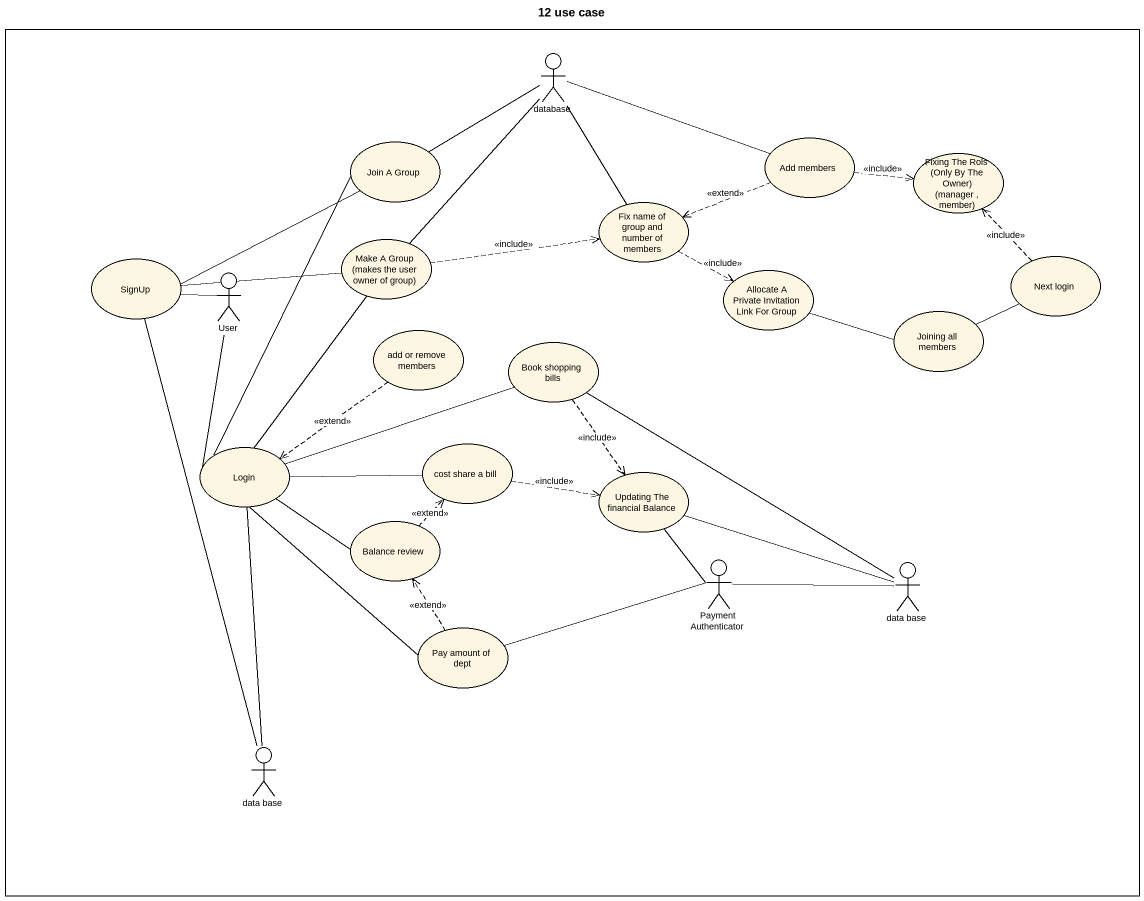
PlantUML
@startuml
title 12 use case
rectangle " " as rectangle1 {
  actor "database" as database_
  usecase "Join A Group" as Join_A_Group
  usecase "Add members" as Add_members
  usecase "Fixing The Rols (Only By The Owner) (manager , member)" as Fixing_The_Rols_Only_By_The
  usecase "Fix name of group and number of members" as Fix_name_of_group_and
  usecase SignUp
  actor User
  usecase "Make A Group (makes the user owner of group)" as Make_A_Group_makes_the_user
  usecase "Allocate A Private Invitation Link For Group" as Allocate_A_Private
  usecase "Next login" as Next_login
  usecase "Joining all members" as Joining_all_members
  usecase "add or remove members" as add_or_remove_members
  usecase "Book shopping bills" as Book_shopping_bills
  usecase Login
  usecase "cost share a bill" as cost_share_a_bill
  usecase "Updating The financial Balance" as Updating_The_financial
  usecase "Balance review" as Balance_review
  actor "Payment Authenticator" as Payment_Authenticator
  actor "data base" as data_base
  usecase "Pay amount of dept" as Pay_amount_of_dept
  actor "data base" as data_base_2
}
Join_A_Group -right- database_
Add_members -left- database_
Add_members .right.> Fixing_The_Rols_Only_By_The : <<include>>
Add_members .left.> Fix_name_of_group_and : <<extend>>
Fix_name_of_group_and -up- database_
Fix_name_of_group_and .right.> Allocate_A_Private : <<include>>
SignUp -right- Join_A_Group
SignUp -right- Make_A_Group_makes_the_user
SignUp -- data_base_2
User -left- SignUp
User -- Login
Make_A_Group_makes_the_user -up- database_
Make_A_Group_makes_the_user .right.> Fix_name_of_group_and : <<include>>
Allocate_A_Private -right- Joining_all_members
Next_login .up.> Fixing_The_Rols_Only_By_The : <<include>>
Joining_all_members -right- Next_login
add_or_remove_members ..> Login : <<extend>>
Book_shopping_bills ..> Updating_The_financial : <<include>>
Book_shopping_bills -- data_base
Login -up- Join_A_Group
Login -up- Make_A_Group_makes_the_user
Login -right- Book_shopping_bills
Login -right- cost_share_a_bill
Login -right- Balance_review
Login -- Pay_amount_of_dept
Login -- data_base_2
cost_share_a_bill .right.> Updating_The_financial : <<include>>
Updating_The_financial -- Payment_Authenticator
Updating_The_financial -right- data_base
Balance_review .up.> cost_share_a_bill : <<extend>>
Payment_Authenticator -right- data_base
Pay_amount_of_dept .up.> Balance_review : <<extend>>
Pay_amount_of_dept -right- Payment_Authenticator
@enduml
